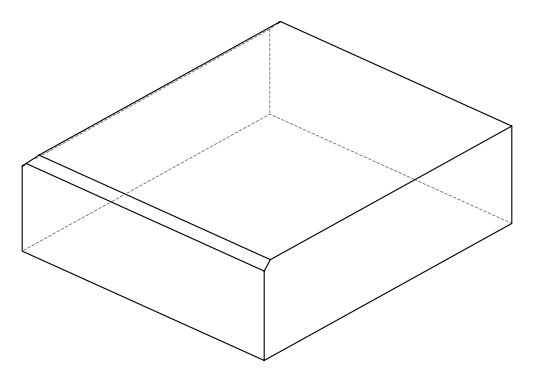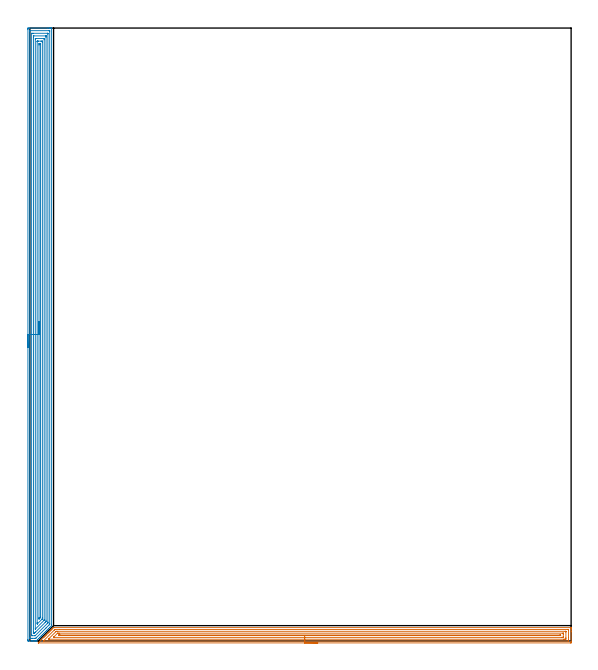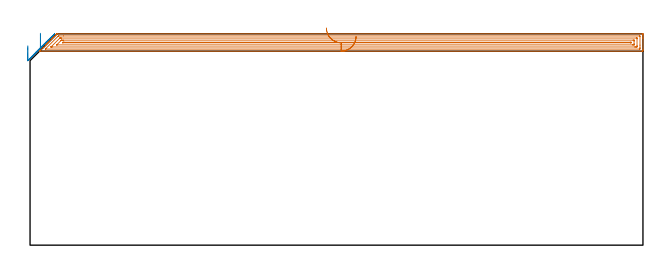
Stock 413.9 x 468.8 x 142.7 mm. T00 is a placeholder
(PLAN: 2 operations, 0 tool changes, 42.5 min)
(1 AREA_MILL | FG_CHAMFER_SURFACE | UGT0205_001 | 16.25 min | 28231 mm3)
(2 AREA_MILL_1 | FG_CHAMFER_SURFACE_1 | UGT0205_001 | 26.3 min | 75897 mm3)
(TOOL UGT0205_001 | Chamfer Mill 20 x 3 x 45 deg. | D20 FL50 Z2)
(OP 1 AREA_MILL)
G17 G21 G94 G90
T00 M6
G54
G17 G0 G90 X220.15 Y-1.5 S1061 M3
G43 Z152.7 H0
Z141.
G94 G1 X220.112 Z140.128 F250.
X219.998 Z139.264
X219.809 Z138.412
X219.547 Z137.58
X219.213 Z136.774
X218.81 Z136.
X218.342 Z135.264
X217.811 Z134.572
X217.221 Z133.929
X216.578 Z133.34
X215.886 Z132.808
X215.15 Z132.34
X214.376 Z131.937
X213.57 Z131.603
X212.738 Z131.341
X211.887 Z131.152
X211.022 Z131.038
X210.15 Z131.
X6.566 Y-1.499 Z131.001
X6.524 Y-1.498 Z131.002
X6.414 Y-1.491 Z131.005
X6.486 Y-1.415 Z131.083
X6.566 Y-1.334 Z131.164
X7.639 Y-0.261 Z132.238
X8.798 Y0.898 Z133.398
X10.475 Y2.576 Z135.074
X10.584 Y2.686 Z135.182
X10.916 Y3.016 Z135.516
X11.14 Y3.24 Z135.74
X11.362 Y3.463 Z135.961
X11.477 Y3.578 Z136.075
X11.827 Y3.927 Z136.427
X12.015 Y4.115 Z136.615
X12.249 Y4.35 Z136.848
X12.37 Y4.471 Z136.968
X12.738 Y4.838 Z137.338
X12.891 Y4.991 Z137.49
X13.43 Y5.533 Z138.027
X13.709 Y5.809 Z138.309
X13.766 Y5.866 Z138.366
X14.317 Y6.42 Z138.914
X14.602 Y6.702 Z139.202
X14.615 Y6.715 Z139.215
X15.204 Y7.306 Z139.802
X15.495 Y7.595 Z140.095
X16.091 Y8.193 Z140.689
X16.388 Y8.488 Z140.988
X16.978 Y9.08 Z141.576
X17.266 Y9.367 Z141.866
X17.295 Y9.395 Z141.895
X18.025 Y10.125 Z142.623
X18.105 Y10.201 Z142.681
X18.62 Y10.2 Z142.7
X413.735
X413.89 Y10.197 Z142.688
X413.893 Y10.17 Z142.661
X413.9 Y9.808 Z142.308
Y9.442 Z141.941
Y8.785 Z141.28
Y7.569 Z140.066
Y7.011 Z139.505
Y-0.364 Z132.133
X413.896 Y-0.972 Z131.526
X413.892 Y-1.492 Z131.006
X413.814 Y-1.494 Z131.003
X413.288 Y-1.5 Z131.
X210.15
Y-0.086 Z132.414
X10.585
X10.277 Y-0.085 Z132.415
X10.426 Y0.072 Z132.572
X10.584 Y0.234 Z132.734
X18.62 Y8.27 Z140.77
X18.88 Y8.527 Z141.027
X19.146 Y8.785 Z141.285
X19.512 Y8.786 Z141.286
X22.574
X411.501
X411.89 Y8.785 Z141.285
X411.899 Y8.391 Z140.891
X411.9 Y2.576 Z135.076
Y0.802 Z133.302
X411.899 Y0.408 Z132.908
X411.89 Y-0.085 Z132.415
X411.503 Y-0.086 Z132.414
X210.15
Y1.328 Z133.828
X15.048 Y1.329 Z133.829
X14.517 Y1.33 Z133.83
X14.179 Y1.334 Z133.834
X14.155 Y1.335 Z133.835
X14.15 Y1.341 Z133.841
Y1.345 Z133.845
X14.155 Y1.355 Z133.855
X19.811 Y7.011 Z139.511
X20.111 Y7.304 Z139.804
X20.157 Y7.346 Z139.846
X20.183 Y7.365 Z139.865
X20.225 Y7.366 Z139.866
X20.406 Y7.369 Z139.869
X20.936 Y7.371 Z139.871
X21.299
X409.354
X409.716 Y7.369 Z139.869
X409.837 Y7.367 Z139.867
X409.877 Y7.365 Z139.865
X409.89 Y7.356 Z139.856
X409.893 Y7.314 Z139.814
X409.897 Y7.193 Z139.693
X409.899 Y7.011 Z139.511
X409.9 Y6.829 Z139.329
Y2.394 Z134.894
X409.898 Y1.689 Z134.189
X409.897 Y1.51 Z134.01
X409.888 Y1.335 Z133.835
X409.716 Y1.333 Z133.833
X409.186 Y1.33 Z133.83
X408.823 Y1.329 Z133.829
X408.294 Y1.328 Z133.828
X210.15
Y2.743 Z135.243
X18.452
X18.088 Y2.747 Z135.247
X18.029 Y2.749 Z135.249
X18.012 Y2.752 Z135.252
X18.023 Y2.765 Z135.265
X18.083 Y2.831 Z135.331
X18.155 Y2.906 Z135.406
X18.221 Y2.972 Z135.472
X20.891 Y5.642 Z138.142
X21.029 Y5.777 Z138.277
X21.141 Y5.884 Z138.384
X21.213 Y5.95 Z138.45
X21.299 Y5.953 Z138.453
X21.469 Y5.955 Z138.455
X22.192 Y5.957 Z138.457
X22.359
X407.206
X407.807 Y5.953 Z138.453
X407.876 Y5.951 Z138.451
X407.89 Y5.949 Z138.449
X407.893 Y5.929 Z138.429
X407.897 Y5.879 Z138.379
X407.899 Y5.675 Z138.175
X407.9 Y5.267 Z137.767
Y3.493 Z135.993
X407.898 Y3.035 Z135.535
X407.895 Y2.821 Z135.321
X407.891 Y2.768 Z135.268
X407.888 Y2.749 Z135.249
X407.866 Y2.748 Z135.248
X407.761 Y2.745 Z135.245
X407.038 Y2.743 Z135.243
X406.87
X210.15
Y4.157 Z136.657
X22.386
X22.192 Y4.158 Z136.658
X21.997 Y4.161 Z136.661
X21.885 Y4.164 Z136.664
X21.984 Y4.276 Z136.776
X22.051 Y4.35 Z136.85
X22.12 Y4.421 Z136.921
X22.192 Y4.49 Z136.99
X22.241 Y4.531 Z137.031
X22.28 Y4.536 Z137.036
X22.366 Y4.539 Z137.039
X22.541 Y4.542 Z137.042
X22.89 Y4.543 Z137.043
X23.085
X405.252
X405.446 Y4.542 Z137.042
X405.834 Y4.537 Z137.037
X405.881 Y4.536 Z137.036
X405.89 Y4.528 Z137.028
X405.894 Y4.498 Z136.998
X405.898 Y4.442 Z136.942
X405.899 Y4.35 Z136.85
X405.897 Y4.189 Z136.689
X405.894 Y4.17 Z136.67
X405.892 Y4.165 Z136.665
X405.873 Y4.163 Z136.663
X405.77 Y4.159 Z136.659
X405.641 Y4.157 Z136.657
X405.446
X210.15
X209.279 Z136.695
X208.414 Z136.809
X207.562 Z136.998
X206.73 Z137.26
X205.924 Z137.594
X205.15 Z137.997
X204.414 Z138.465
X203.722 Z138.996
X203.079 Z139.586
X202.49 Z140.229
X201.959 Z140.921
X201.49 Z141.657
X201.087 Z142.431
X200.753 Z143.237
X200.491 Z144.069
X200.302 Z144.92
X200.188 Z145.785
X200.15 Z146.657
G0 Z152.7
M5
M2
(OP 2 AREA_MILL_1)
G17 G21 G94 G90
T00 M6
G54
G17 G0 G90 X-1.5 Y224.35 S1061 M3
G43 Z152.7 H0
Z134.6
G94 G1 Y224.388 Z133.728 F250.
Y224.502 Z132.863
Y224.691 Z132.012
Y224.953 Z131.18
Y225.287 Z130.374
Y225.69 Z129.6
Y226.158 Z128.864
Y226.69 Z128.172
Y227.279 Z127.529
Y227.922 Z126.94
Y228.614 Z126.408
Y229.35 Z125.94
Y230.124 Z125.537
Y230.93 Z125.203
Y231.762 Z124.941
Y232.614 Z124.752
Y233.478 Z124.638
Y234.35 Z124.6
Y467.769
X-1.499 Y468.076 Z124.601
X-1.494 Y468.657 Z124.604
X-1.492 Y468.692 Z124.606
X-0.915 Y468.697 Z125.183
X-0.292 Y468.7 Z125.805
X13.342 Z139.436
X14.77 Z140.866
X15.124 Z141.219
X15.831 Z141.93
X16.136 Z142.235
X16.547 Y468.693 Z142.638
X16.597 Y468.69 Z142.688
X16.6 Y468.523 Z142.7
Y12.243
X16.596 Y11.705 Z142.689
X16.469 Y11.569 Z142.569
X16.46 Y11.56 Z142.56
X15.356 Y10.456 Z141.455
X14.016 Y9.115 Z140.115
X13.122 Y8.221 Z139.221
X12.228 Y7.328 Z138.327
X11.334 Y6.434 Z137.433
X10.44 Y5.54 Z136.54
X9.547 Y4.646 Z135.646
X8.653 Y3.752 Z134.752
X7.759 Y2.859 Z133.858
X6.865 Y1.965 Z132.964
X5.972 Y1.071 Z132.071
X5.279 Y0.379 Z131.379
X5.075 Y0.177 Z131.175
X4.899 Y0.01 Z130.998
X4.877 Y0.008 Z130.976
X4.523 Y0. Z130.623
X4.247 Z130.347
X3.54 Z129.635
X2.296 Z128.393
X1.758 Z127.853
X1.136 Z127.232
X-0.915 Y0.001 Z125.182
X-1.145 Y0.003 Z124.952
X-1.491 Y0.008 Z124.605
X-1.494 Y0.043 Z124.603
X-1.499 Y0.624 Z124.601
X-1.5 Y1.211 Z124.6
Y234.35
X-0.086 Z126.014
Y466.35
X-0.084 Y466.413 Z126.016
X-0.079 Y466.537 Z126.021
X-0.069 Y466.69 Z126.031
X-0.024 Y466.692 Z126.076
X0.458 Y466.699 Z126.558
X14.714 Z140.814
X15.124 Y466.692 Z141.224
X15.175 Y466.69 Z141.275
X15.182 Y466.475 Z141.282
X15.185 Y466.351 Z141.285
X15.186 Y13.075 Z141.286
X15.184 Y13.013 Z141.284
X15.179 Y12.889 Z141.279
X15.168 Y12.73 Z141.268
X15.124 Y12.68 Z141.224
X14.908 Y12.459 Z141.008
X14.694 Y12.243 Z140.794
X12.351 Y9.901 Z138.451
X5.093 Y2.642 Z131.193
X4.86 Y2.412 Z130.96
X4.64 Y2.202 Z130.74
X4.431 Y2.01 Z130.531
X3.949 Y2.002 Z130.049
X2.169 Y2. Z128.269
X0.867 Z126.967
X0.386 Y2.001 Z126.486
X-0.024 Y2.008 Z126.076
X-0.075 Y2.01 Z126.025
X-0.082 Y2.225 Z126.018
X-0.085 Y2.349 Z126.015
X-0.086 Y234.35 Z126.014
X1.328 Z127.428
X1.329 Y464.501 Z127.429
X1.33 Y464.608 Z127.43
X1.333 Y464.661 Z127.433
X1.335 Y464.681 Z127.435
X1.362 Y464.69 Z127.462
X1.562 Y464.698 Z127.662
X1.758 Y464.699 Z127.858
X2.451 Y464.7 Z128.551
X13.342 Y464.699 Z139.442
X13.54 Y464.697 Z139.64
X13.672 Y464.692 Z139.772
X13.765 Y464.687 Z139.865
X13.767 Y464.644 Z139.867
X13.769 Y464.501 Z139.869
X13.771 Y464.07 Z139.871
Y14.494
X13.767 Y14.031 Z139.867
X13.764 Y13.816 Z139.864
X13.759 Y13.77 Z139.859
X13.733 Y13.739 Z139.833
X13.684 Y13.687 Z139.784
X13.342 Y13.341 Z139.442
X13.24 Y13.239 Z139.34
X4.2 Y4.199 Z130.3
X4.066 Y4.071 Z130.166
X4.017 Y4.028 Z130.117
X3.993 Y4.01 Z130.093
X3.938 Y4.007 Z130.038
X3.738 Y4.001 Z129.838
X1.758 Z127.858
X1.56 Y4.003 Z127.66
X1.427 Y4.008 Z127.527
X1.335 Y4.013 Z127.435
X1.333 Y4.056 Z127.433
X1.331 Y4.199 Z127.431
X1.329 Y4.63 Z127.429
X1.328 Y234.35 Z127.428
X2.743 Z128.843
Y461.819
X2.746 Y462.617 Z128.846
X2.749 Y462.671 Z128.849
X2.751 Y462.69 Z128.851
X2.773 Y462.692 Z128.873
X2.882 Y462.696 Z128.982
X3.101 Y462.699 Z129.201
X12.004 Z138.104
X12.219 Y462.697 Z138.319
X12.327 Y462.692 Z138.427
X12.348 Y462.69 Z138.448
X12.351 Y462.675 Z138.451
X12.353 Y462.635 Z138.453
X12.357 Y461.913 Z138.457
Y461.819
Y15.819
X12.356 Y15.02 Z138.456
X12.354 Y14.925 Z138.454
X12.35 Y14.829 Z138.45
X12.288 Y14.749 Z138.388
X12.168 Y14.623 Z138.268
X12.016 Y14.467 Z138.116
X11.583 Y14.031 Z137.683
X4.432 Y6.881 Z130.532
X3.981 Y6.439 Z130.081
X3.54 Y6.01 Z129.64
X3.523 Y6.005 Z129.623
X3.096 Y6.002 Z129.196
X2.881 Y6.003 Z128.981
X2.773 Y6.008 Z128.873
X2.751 Y6.01 Z128.851
X2.749 Y6.025 Z128.849
X2.747 Y6.065 Z128.847
X2.743 Y6.787 Z128.843
Y6.881
Y234.35
X4.157 Z130.257
X4.158 Y460.306 Z130.258
X4.161 Y460.582 Z130.261
X4.164 Y460.66 Z130.264
X4.167 Y460.691 Z130.267
X4.182 Y460.693 Z130.282
X4.265 Y460.697 Z130.365
X4.431 Y460.699 Z130.531
X4.656 Y460.7 Z130.756
X10.669 Y460.699 Z136.769
X10.897 Y460.696 Z136.997
X10.933 Y460.69 Z137.033
X10.936 Y460.681 Z137.036
X10.94 Y460.654 Z137.04
X10.943 Y460.032 Z137.043
Y459.756
Y16.128
X10.941 Y15.973 Z137.041
X10.939 Y15.897 Z137.039
X10.936 Y15.861 Z137.036
X10.912 Y15.819 Z137.012
X10.793 Y15.694 Z136.893
X10.669 Y15.567 Z136.769
X4.315 Y9.214 Z130.415
X4.238 Y9.138 Z130.338
X4.175 Y9.081 Z130.275
X4.161 Y9.072 Z130.261
Y9.073
X4.159 Y9.103 Z130.259
X4.157 Y9.287 Z130.257
Y9.562
Y234.35
X5.571 Z131.671
X5.572 Y458.244 Z131.672
X5.574 Y458.566 Z131.674
X5.576 Y458.646 Z131.676
X5.578 Y458.679 Z131.678
X5.609 Y458.69 Z131.709
X5.763 Y458.696 Z131.863
X6.213 Y458.699 Z132.313
X6.65 Y458.7 Z132.75
X8.432 Z134.532
X8.886 Y458.699 Z134.986
X9.326 Y458.697 Z135.426
X9.492 Y458.69 Z135.592
X9.522 Y458.681 Z135.622
X9.524 Y458.624 Z135.624
X9.527 Y458.495 Z135.627
X9.528 Y458.244 Z135.628
X9.529 Y457.6 Z135.629
X9.528 Y17.606 Z135.628
X9.525 Y16.966 Z135.625
X9.522 Y16.901 Z135.622
X9.518 Y16.877 Z135.618
X9.499 Y16.856 Z135.599
X9.363 Y16.712 Z135.463
X5.789 Y13.137 Z131.889
X5.72 Y13.072 Z131.82
X5.696 Y13.053 Z131.796
X5.578 Y12.973 Z131.678
X5.575 Y13.137 Z131.675
X5.573 Y13.41 Z131.673
X5.571 Y13.781 Z131.671
Y14.031
Y234.35
X6.985 Z133.085
Y455.682
X6.987 Y456.457 Z133.087
X6.988 Y456.573 Z133.088
X6.992 Y456.686 Z133.092
X7.104 Y456.69 Z133.204
X7.754 Y456.699 Z133.854
X7.995 Y456.697 Z134.095
X8.076 Y456.694 Z134.176
X8.1 Y456.691 Z134.2
X8.108 Y456.654 Z134.208
X8.111 Y456.576 Z134.211
X8.114 Y456.457 Z134.214
Y18.381
X8.113 Y18.261 Z134.213
X8.108 Y18.022 Z134.208
X8.1 Y17.909 Z134.2
X8.071 Y17.876 Z134.171
X7.995 Y17.794 Z134.095
X7.902 Y17.7 Z134.002
X7.809 Y17.606 Z133.909
X7.456 Y17.254 Z133.556
X7.104 Y16.908 Z133.204
X7.004 Y16.813 Z133.104
X6.991 Y16.825 Z133.091
X6.988 Y16.829 Z133.088
X6.985 Y17.606 Z133.085
Y17.726
Y234.35
Y235.222 Z133.123
Y236.086 Z133.237
Y236.938 Z133.426
Y237.77 Z133.688
Y238.576 Z134.022
Y239.35 Z134.425
Y240.086 Z134.894
Y240.778 Z135.425
Y241.421 Z136.014
Y242.01 Z136.657
Y242.542 Z137.349
Y243.01 Z138.085
Y243.413 Z138.859
Y243.747 Z139.665
Y244.009 Z140.497
Y244.198 Z141.349
Y244.312 Z142.214
Y244.35 Z143.085
G0 Z152.7
M5
M2
